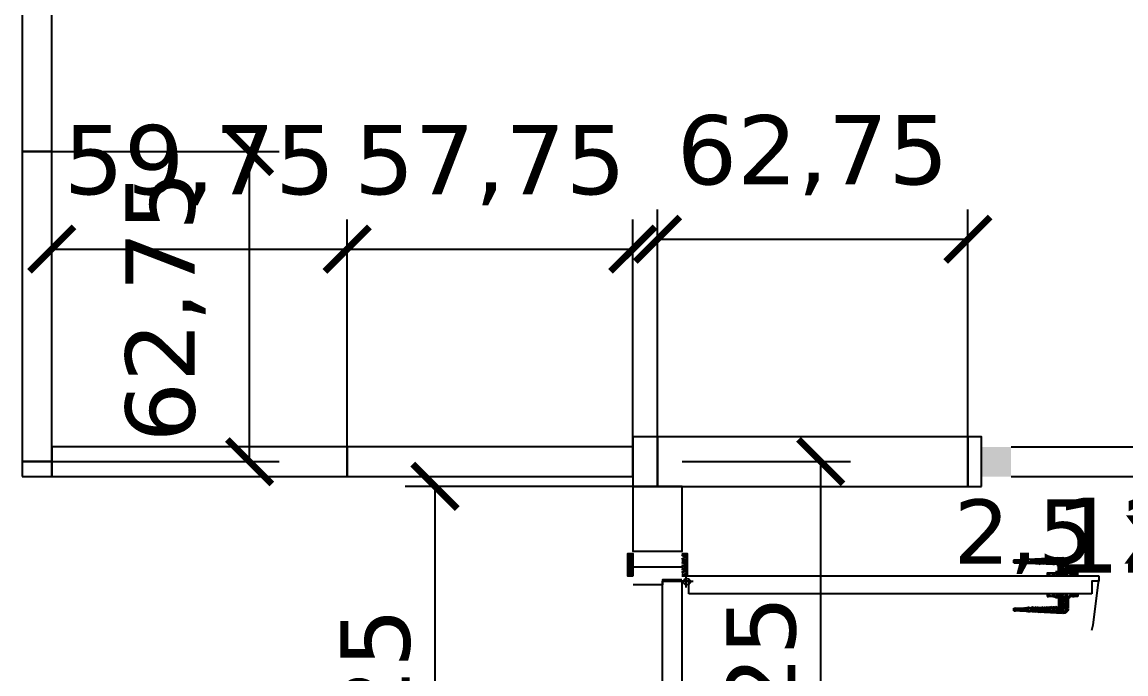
# Model space of a CAD drawing. Header units: centimetres. Extents: x -135 to 4129, y -1176 to 1044.
# Drawn here: x 1378.8 to 1602, y 88.3 to 220.2 of the extents above; entities that cross this region are included whole.
import ezdxf
from ezdxf.enums import TextEntityAlignment as Align

# ---------------------------------------------------------------- set-up
doc = ezdxf.new("R2010")
doc.units = ezdxf.units.CM
for name, color, linetype in [('DIS_DUVAR_100', 30, 'Continuous'), ('IC_DUVAR_60', 30, 'Continuous'), ('IC_KAPILAR', 7, 'Continuous'), ('KOSE_PROFIL_100', 8, 'Continuous'), ('KOSE_PROFIL_60', 8, 'Continuous'), ('ODA_ADLARI', 7, 'Continuous'), ('OLCULER', 7, 'Continuous'), ('OZEL_PANEL_OLCU_CM', 3, 'Continuous'), ('PENCERE', 10, 'Continuous')]:
    doc.layers.add(name, color=color, linetype=linetype)
doc.styles.add('PORTMAN', font='DejaVuSans.ttf')
doc.styles.get("Standard").update_dxf_attribs({"font": 'DejaVuSans.ttf'})
doc.dimstyles.new('PORTMAN', dxfattribs={"dimtxt": 14, "dimasz": 9, "dimexe": 6, "dimexo": 5, "dimgap": 4, "dimtad": 1, "dimtxsty": 'PORTMAN', "dimblk": 'ARCHTICK', "dimcen": 2.5, "dimazin": 3, "dimtfac": 0.5, "dimtmove": 2, "dimatfit": 3})

# ---------------------------------------------------------------- blocks, each defined once
blk = doc.blocks.new('BOM_D06_627p5_DIS_DOLU')
blk.add_lwpolyline([(0, 0), (10, 0), (10, 62.75), (0, 62.75)], close=True)
blk = doc.blocks.new('kaynak-pencere-120180')
at = {"layer": 'PENCERE', "color": 1}
for p, q in [((53839.87, 6703.82), (53839.87, 6713.82)), ((53959.87, 6703.82), (53959.87, 6713.82)), ((53845.87, 6711.82), (53953.87, 6711.82)), ((53845.87, 6705.82), (53953.87, 6705.82))]:
    blk.add_line(p, q, dxfattribs=at)
for points in [[(53839.87, 6705.82), (53845.87, 6705.82), (53839.87, 6711.82), (53845.87, 6711.82)], [(53959.87, 6705.82), (53953.87, 6705.82), (53959.87, 6711.82), (53953.87, 6711.82)]]:
    blk.add_solid(points, dxfattribs=at)
at = {"layer": 'PENCERE', "color": 0, "lineweight": 25}
blk.add_text('120/180', height=15.217, dxfattribs=at).set_placement((53854.7, 6686.34))
blk = doc.blocks.new('BOM_P02_PENCERE_1200x1800')
at = {"layer": 'PENCERE'}
blk.add_blockref('kaynak-pencere-120180', (0, 0), dxfattribs=at)
blk = doc.blocks.new('BOM_D03_1255p0_DIS_P02')
for points in [[(0, 122.75), (10, 122.75), (10, 125.5), (0, 125.5)], [(0, 0), (10, 0), (10, 2.75), (0, 2.75)]]:
    blk.add_lwpolyline(points, close=True)
at = {"layer": 'PENCERE', "rotation": 270}
blk.add_blockref('BOM_P02_PENCERE_1200x1800', (-6703.823, 53962.624), dxfattribs=at)
blk = doc.blocks.new('BOM_I03_597p5_IC_DOLU')
blk.add_lwpolyline([(0, 0), (6, 0), (6, 59.75), (0, 59.75)], close=True)
blk = doc.blocks.new('BOM_I09_577p5_IC_DOLU')
blk.add_lwpolyline([(0, 0), (6, 0), (6, 57.75), (0, 57.75)], close=True)
blk = doc.blocks.new('BOM_I06_627p5_IC_DOLU')
blk.add_lwpolyline([(0, 0), (6, 0), (6, 62.75), (0, 62.75)], close=True)
blk = doc.blocks.new('BOM_I01_1255p0_IC_DOLU')
blk.add_lwpolyline([(0, 0), (6, 0), (6, 125.5), (0, 125.5)], close=True)
blk = doc.blocks.new('kaynak-dis-kapi')
at = {"color": 133, "linetype": 'Continuous', "lineweight": 25, "true_color": 0x6ec1dd}
for p, q in [((54374.54, 7161.39), (54374.54, 7079.91)), ((54378.49, 7078.5), (54378.49, 7162.8)), ((54373.98, 7158.57), (54374.26, 7158.01)), ((54373.98, 7158.57), (54373.98, 7152.37)), ((54374.54, 7158.57), (54373.98, 7158.57)), ((54378.49, 7158.57), (54378.77, 7158.01)), ((54370.59, 7156.32), (54371.72, 7156.32)), ((54370.88, 7156.32), (54370.88, 7156.32)), ((54370.88, 7156.32), (54370.88, 7156.04)), ((54371.72, 7156.32), (54371.16, 7156.32)), ((54371.44, 7156.6), (54371.44, 7156.32)), ((54371.44, 7156.6), (54371.44, 7156.32)), ((54373.69, 7156.6), (54371.44, 7156.6)), ((54372, 7156.32), (54371.72, 7156.6)), ((54371.72, 7156.32), (54371.72, 7156.32)), ((54371.72, 7156.32), (54371.72, 7156.04)), ((54372, 7156.32), (54372, 7156.6)), ((54372, 7156.32), (54372.29, 7156.32)), ((54372.29, 7156.32), (54372.29, 7156.6)), ((54372.57, 7156.32), (54372.29, 7156.32)), ((54372.57, 7156.32), (54372.29, 7156.04)), ((54373.13, 7156.32), (54372.29, 7156.32)), ((54373.13, 7156.6), (54373.13, 7156.32)), ((54373.13, 7156.6), (54373.13, 7156.32)), ((54373.41, 7156.32), (54373.13, 7156.32)), ((54373.41, 7156.32), (54373.13, 7156.04)), ((54373.41, 7156.32), (54373.41, 7156.6)), ((54373.41, 7156.32), (54373.41, 7156.6)), ((54373.41, 7156.32), (54373.69, 7156.32)), ((54373.69, 7156.88), (54373.69, 7156.88)), ((54373.69, 7156.32), (54373.98, 7156.6)), ((54373.69, 7156.32), (54373.98, 7156.32)), ((54373.69, 7156.32), (54373.69, 7156.32)), ((54373.98, 7158.01), (54373.98, 7158.01)), ((54373.98, 7158.01), (54374.26, 7158.01)), ((54373.98, 7157.45), (54373.98, 7157.73)), ((54373.98, 7157.73), (54373.98, 7157.73)), ((54373.98, 7157.45), (54373.98, 7157.45)), ((54374.26, 7157.45), (54373.98, 7156.88)), ((54373.98, 7157.45), (54373.98, 7157.45)), ((54373.98, 7157.45), (54373.98, 7157.45)), ((54373.98, 7157.16), (54373.98, 7157.16)), ((54373.98, 7157.16), (54374.26, 7157.16)), ((54373.98, 7156.6), (54374.26, 7157.16)), ((54373.98, 7156.32), (54374.54, 7156.32)), ((54373.98, 7156.32), (54373.98, 7156.32)), ((54373.98, 7156.32), (54373.98, 7156.04)), ((54373.98, 7156.32), (54373.98, 7156.32)), ((54374.54, 7156.32), (54373.98, 7156.32)), ((54374.26, 7158.01), (54374.54, 7158.29)), ((54374.54, 7158.01), (54374.26, 7157.73)), ((54374.26, 7157.73), (54374.26, 7158.01)), ((54374.26, 7157.73), (54374.54, 7157.73)), ((54374.26, 7157.45), (54374.54, 7157.45)), ((54374.26, 7157.45), (54374.26, 7157.16)), ((54374.26, 7157.45), (54374.54, 7157.45)), ((54374.26, 7157.16), (54374.54, 7156.88)), ((54378.49, 7158.01), (54378.49, 7157.73)), ((54378.49, 7158.01), (54378.77, 7158.01)), ((54378.77, 7157.45), (54378.49, 7157.73)), ((54378.49, 7157.73), (54378.49, 7157.73)), ((54378.77, 7157.45), (54378.49, 7156.88)), ((54378.77, 7157.45), (54378.49, 7157.45)), ((54378.49, 7157.16), (54378.49, 7157.45)), ((54378.49, 7157.45), (54378.49, 7157.45)), ((54378.49, 7157.16), (54378.77, 7157.16)), ((54378.49, 7156.32), (54378.77, 7157.16)), ((54378.49, 7156.32), (54379.05, 7156.32)), ((54378.49, 7156.32), (54378.49, 7156.32)), ((54378.49, 7156.32), (54378.49, 7156.04)), ((54379.05, 7156.32), (54378.49, 7156.32)), ((54378.77, 7158.01), (54379.05, 7158.29)), ((54378.77, 7157.73), (54378.77, 7158.01)), ((54379.05, 7157.73), (54378.77, 7157.73)), ((54378.77, 7157.73), (54379.05, 7157.73)), ((54378.77, 7157.45), (54378.77, 7157.16)), ((54378.77, 7157.45), (54379.05, 7157.45)), ((54378.77, 7157.16), (54379.05, 7156.88)), ((54379.33, 7156.88), (54379.05, 7156.88)), ((54379.05, 7156.88), (54379.05, 7156.32)), ((54379.33, 7156.6), (54379.05, 7156.32)), ((54379.05, 7156.32), (54379.33, 7156.32)), ((54379.33, 7156.32), (54379.05, 7156.32)), ((54379.33, 7156.88), (54379.33, 7154.06)), ((54379.62, 7156.32), (54379.33, 7156.6)), ((54379.33, 7156.6), (54381.31, 7156.6)), ((54379.33, 7156.32), (54379.33, 7156.32)), ((54379.33, 7156.32), (54379.33, 7156.32)), ((54379.33, 7156.32), (54379.33, 7156.04)), ((54379.33, 7156.32), (54379.33, 7156.32)), ((54379.62, 7156.32), (54379.62, 7156.6)), ((54379.62, 7156.32), (54379.9, 7156.32)), ((54379.9, 7156.32), (54379.9, 7156.6)), ((54380.18, 7156.32), (54379.9, 7156.32)), ((54380.18, 7156.32), (54379.9, 7156.04)), ((54380.74, 7156.32), (54379.9, 7156.32)), ((54380.74, 7156.6), (54380.74, 7156.32)), ((54380.74, 7156.6), (54380.74, 7156.32)), ((54381.03, 7156.32), (54380.74, 7156.32)), ((54381.03, 7156.32), (54380.74, 7156.04)), ((54381.03, 7156.32), (54381.03, 7156.6)), ((54381.03, 7156.32), (54381.03, 7156.6)), ((54381.03, 7156.32), (54381.31, 7156.32)), ((54381.31, 7156.32), (54381.59, 7156.6)), ((54381.59, 7156.32), (54381.59, 7156.32)), ((54381.59, 7156.32), (54381.59, 7156.04)), ((54381.59, 7156.32), (54381.59, 7156.32)), ((54370.31, 7155.75), (54370.88, 7155.19)), ((54370.31, 7155.47), (54370.88, 7145.6)), ((54370.88, 7155.19), (54370.31, 7155.19)), ((54370.88, 7154.63), (54370.31, 7154.63)), ((54370.59, 7156.04), (54370.59, 7156.04)), ((54370.59, 7156.04), (54371.16, 7155.47)), ((54370.59, 7154.06), (54370.88, 7154.63)), ((54370.59, 7153.78), (54371.16, 7154.34)), ((54371.72, 7156.04), (54370.88, 7156.04)), ((54370.88, 7155.47), (54370.88, 7155.19)), ((54370.88, 7155.47), (54371.16, 7155.47)), ((54371.16, 7154.91), (54370.88, 7155.19)), ((54371.16, 7154.91), (54370.88, 7154.63)), ((54370.88, 7154.34), (54370.88, 7154.63)), ((54370.88, 7154.34), (54371.16, 7154.34)), ((54371.16, 7155.19), (54371.44, 7156.04)), ((54371.16, 7154.91), (54371.16, 7155.19)), ((54371.16, 7154.91), (54371.44, 7154.91)), ((54371.16, 7154.91), (54371.16, 7154.63)), ((54371.16, 7154.91), (54371.44, 7154.91)), ((54371.16, 7154.63), (54371.44, 7153.78)), ((54371.72, 7155.75), (54371.44, 7156.04)), ((54371.44, 7154.91), (54372, 7155.75)), ((54371.72, 7154.91), (54371.44, 7155.19)), ((54372.57, 7155.19), (54371.44, 7155.19)), ((54371.72, 7154.91), (54371.44, 7154.63)), ((54371.44, 7154.91), (54371.72, 7154.06)), ((54372.57, 7154.63), (54371.44, 7154.63)), ((54371.44, 7145.6), (54371.72, 7154.34)), ((54371.72, 7155.75), (54372, 7155.75)), ((54372.57, 7154.91), (54372, 7156.04)), ((54372, 7156.04), (54372, 7155.75)), ((54372, 7156.04), (54372.29, 7156.04)), ((54372, 7155.75), (54372.29, 7155.19)), ((54373.69, 7154.63), (54372, 7154.63)), ((54372, 7154.34), (54372, 7154.34)), ((54373.13, 7156.04), (54372.29, 7156.04)), ((54372.29, 7156.04), (54372.57, 7155.47)), ((54372.57, 7155.47), (54372.29, 7155.19)), ((54372.57, 7154.63), (54372.29, 7154.63)), ((54372.29, 7154.63), (54372.29, 7154.63)), ((54372.57, 7155.19), (54373.13, 7156.04)), ((54372.57, 7155.47), (54372.57, 7155.47)), ((54372.57, 7154.91), (54372.57, 7155.19)), ((54372.85, 7154.91), (54372.57, 7155.19)), ((54372.57, 7154.91), (54372.57, 7154.63)), ((54372.57, 7154.91), (54372.57, 7154.63)), ((54372.85, 7154.91), (54372.57, 7154.63)), ((54372.57, 7154.63), (54372.57, 7154.63)), ((54372.85, 7154.63), (54372.85, 7154.91)), ((54372.85, 7154.91), (54373.13, 7154.91)), ((54372.85, 7154.91), (54373.13, 7154.91)), ((54373.13, 7155.75), (54373.13, 7156.04)), ((54373.13, 7155.75), (54373.41, 7155.75)), ((54373.13, 7154.91), (54373.41, 7155.75)), ((54373.13, 7154.91), (54373.13, 7155.19)), ((54373.69, 7155.19), (54373.13, 7155.19)), ((54373.13, 7154.91), (54373.13, 7154.63)), ((54373.13, 7154.91), (54373.13, 7154.63)), ((54373.69, 7154.63), (54373.13, 7154.63)), ((54373.69, 7156.04), (54373.41, 7156.04)), ((54373.41, 7156.04), (54373.41, 7155.75)), ((54373.41, 7156.04), (54373.69, 7156.04)), ((54373.41, 7155.75), (54373.69, 7155.47)), ((54373.98, 7155.47), (54373.69, 7156.04)), ((54373.69, 7156.04), (54373.69, 7156.04)), ((54373.69, 7155.47), (54373.98, 7155.19)), ((54373.98, 7155.19), (54373.69, 7155.19)), ((54373.69, 7154.91), (54373.98, 7154.91)), ((54373.98, 7154.63), (54373.69, 7154.63)), ((54373.69, 7154.34), (54373.98, 7154.63)), ((54373.98, 7154.34), (54373.69, 7154.06)), ((54373.98, 7156.04), (54373.98, 7156.04)), ((54373.98, 7156.04), (54373.98, 7156.04)), ((54374.54, 7156.04), (54373.98, 7156.04)), ((54373.98, 7155.47), (54373.98, 7155.19)), ((54373.98, 7155.47), (54374.26, 7155.47)), ((54373.98, 7154.91), (54373.98, 7155.19)), ((54373.98, 7155.19), (54373.98, 7155.19)), ((54373.98, 7155.19), (54373.98, 7155.19)), ((54373.98, 7154.91), (54373.98, 7154.91)), ((54373.98, 7154.91), (54373.98, 7154.63)), ((54373.98, 7154.34), (54373.98, 7154.63)), ((54373.98, 7154.63), (54373.98, 7154.63)), ((54373.98, 7154.63), (54373.98, 7154.63)), ((54373.98, 7154.34), (54374.26, 7154.34)), ((54373.98, 7154.06), (54374.26, 7154.34)), ((54374.26, 7155.19), (54374.54, 7155.75)), ((54374.26, 7154.91), (54374.26, 7155.19)), ((54374.26, 7154.91), (54374.54, 7154.91)), ((54374.26, 7154.91), (54374.54, 7154.91)), ((54374.26, 7154.91), (54374.26, 7154.63)), ((54374.26, 7154.91), (54374.54, 7154.91)), ((54374.26, 7154.63), (54374.54, 7154.06)), ((54379.05, 7156.04), (54378.49, 7156.04)), ((54378.49, 7156.04), (54378.77, 7155.47)), ((54378.49, 7155.47), (54378.49, 7155.19)), ((54378.49, 7155.47), (54378.77, 7155.47)), ((54378.77, 7154.91), (54378.49, 7155.19)), ((54378.49, 7155.19), (54378.49, 7155.19)), ((54378.77, 7154.91), (54378.49, 7154.63)), ((54378.49, 7154.34), (54378.49, 7154.63)), ((54378.49, 7154.63), (54378.49, 7154.63)), ((54378.49, 7154.34), (54378.77, 7154.34)), ((54378.49, 7153.78), (54378.77, 7154.34)), ((54378.77, 7154.91), (54378.77, 7155.19)), ((54378.77, 7154.91), (54379.05, 7154.91)), ((54378.77, 7154.91), (54378.77, 7154.63)), ((54378.77, 7154.91), (54379.05, 7154.91)), ((54378.77, 7154.63), (54379.05, 7154.34)), ((54379.33, 7156.04), (54379.05, 7156.04)), ((54379.33, 7154.91), (54379.05, 7155.19)), ((54379.33, 7155.19), (54379.05, 7155.19)), ((54379.05, 7154.91), (54379.33, 7155.19)), ((54379.05, 7154.91), (54379.33, 7154.91)), ((54379.05, 7154.91), (54379.05, 7154.91)), ((54379.05, 7154.91), (54379.05, 7154.91)), ((54379.05, 7154.91), (54379.33, 7154.63)), ((54379.33, 7154.63), (54379.05, 7154.63)), ((54379.33, 7154.63), (54379.05, 7154.63)), ((54379.05, 7154.34), (54379.05, 7154.06)), ((54379.33, 7156.04), (54379.33, 7156.04)), ((54379.33, 7155.75), (54379.62, 7155.75)), ((54379.33, 7155.19), (54379.62, 7155.75)), ((54380.18, 7155.19), (54379.33, 7155.19)), ((54379.33, 7154.91), (54379.33, 7154.63)), ((54380.18, 7154.63), (54379.33, 7154.63)), ((54379.33, 7154.63), (54380.74, 7154.63)), ((54380.18, 7154.91), (54379.62, 7156.04)), ((54379.62, 7156.04), (54379.62, 7155.75)), ((54379.62, 7156.04), (54379.9, 7156.04)), ((54379.62, 7155.75), (54379.9, 7155.19)), ((54380.74, 7156.04), (54379.9, 7156.04)), ((54379.9, 7156.04), (54380.18, 7155.47)), ((54380.18, 7155.47), (54379.9, 7155.19)), ((54380.18, 7154.63), (54379.9, 7154.63)), ((54379.9, 7154.63), (54379.9, 7154.63)), ((54380.18, 7155.19), (54380.74, 7156.04)), ((54380.18, 7155.47), (54380.18, 7155.47)), ((54380.18, 7154.91), (54380.18, 7155.19)), ((54380.46, 7154.91), (54380.18, 7155.19)), ((54380.18, 7154.91), (54380.18, 7154.63)), ((54380.18, 7154.91), (54380.18, 7154.63)), ((54380.46, 7154.91), (54380.18, 7154.63)), ((54380.18, 7154.63), (54380.18, 7154.63)), ((54380.46, 7154.63), (54380.46, 7154.91)), ((54380.46, 7154.91), (54380.74, 7154.91)), ((54380.46, 7154.91), (54380.74, 7154.91)), ((54380.74, 7155.75), (54380.74, 7156.04)), ((54380.74, 7155.75), (54381.03, 7155.75)), ((54380.74, 7154.91), (54381.03, 7155.75)), ((54380.74, 7154.91), (54380.74, 7155.19)), ((54381.59, 7155.19), (54380.74, 7155.19)), ((54380.74, 7154.91), (54380.74, 7154.63)), ((54380.74, 7154.91), (54380.74, 7154.34)), ((54381.59, 7154.63), (54380.74, 7154.63)), ((54380.74, 7154.34), (54380.74, 7154.34)), ((54381.03, 7156.04), (54381.03, 7155.75)), ((54381.03, 7156.04), (54381.31, 7156.04)), ((54381.03, 7155.75), (54381.59, 7155.19)), ((54381.03, 7153.78), (54381.59, 7154.63)), ((54381.31, 7145.6), (54381.03, 7154.34)), ((54381.31, 7156.04), (54381.87, 7155.47)), ((54381.31, 7153.78), (54381.87, 7154.34)), ((54382.15, 7156.04), (54381.59, 7156.04)), ((54381.59, 7155.47), (54381.59, 7155.19)), ((54381.59, 7155.47), (54381.87, 7155.47)), ((54381.59, 7154.91), (54381.59, 7155.19)), ((54381.59, 7154.91), (54381.59, 7154.63)), ((54381.59, 7154.34), (54381.59, 7154.63)), ((54381.59, 7154.34), (54381.87, 7154.34)), ((54381.87, 7155.19), (54382.15, 7156.04)), ((54381.87, 7154.91), (54381.87, 7155.19)), ((54381.87, 7154.91), (54382.44, 7154.91)), ((54381.87, 7154.91), (54382.15, 7154.91)), ((54381.87, 7154.91), (54381.87, 7154.63)), ((54381.87, 7154.91), (54382.15, 7154.91)), ((54381.87, 7154.63), (54382.15, 7153.78)), ((54382.44, 7155.75), (54382.15, 7156.04)), ((54382.15, 7154.91), (54382.44, 7155.47)), ((54382.44, 7154.91), (54382.15, 7155.19)), ((54382.44, 7155.19), (54382.15, 7155.19)), ((54382.44, 7154.91), (54382.15, 7154.63)), ((54382.15, 7154.91), (54382.44, 7154.34)), ((54382.44, 7154.63), (54382.15, 7154.63)), ((54382.44, 7155.75), (54382.44, 7155.75)), ((54370.59, 7153.78), (54370.59, 7153.78)), ((54371.16, 7152.37), (54370.59, 7153.5)), ((54370.59, 7153.5), (54371.72, 7153.5)), ((54370.59, 7153.5), (54370.59, 7153.5)), ((54370.59, 7153.5), (54371.16, 7152.65)), ((54370.59, 7152.94), (54370.88, 7152.37)), ((54370.88, 7152.37), (54370.59, 7152.37)), ((54370.88, 7152.09), (54370.59, 7152.09)), ((54370.59, 7151.81), (54370.88, 7152.09)), ((54370.88, 7153.5), (54370.88, 7153.78)), ((54371.72, 7153.78), (54370.88, 7153.78)), ((54370.88, 7153.5), (54370.88, 7153.5)), ((54371.72, 7153.5), (54370.88, 7153.5)), ((54370.88, 7152.65), (54370.88, 7152.37)), ((54370.88, 7152.65), (54371.16, 7152.65)), ((54371.16, 7152.37), (54370.88, 7152.37)), ((54371.16, 7152.37), (54370.88, 7152.09)), ((54370.88, 7151.81), (54370.88, 7152.09)), ((54371.16, 7152.65), (54371.44, 7153.5)), ((54371.16, 7152.37), (54371.16, 7152.65)), ((54371.16, 7152.37), (54371.44, 7152.37)), ((54371.72, 7151.24), (54371.16, 7152.09)), ((54371.16, 7152.09), (54371.16, 7151.81)), ((54371.16, 7152.09), (54371.44, 7152.09)), ((54371.72, 7154.06), (54371.44, 7153.78)), ((54371.72, 7153.22), (54371.44, 7153.5)), ((54371.44, 7152.37), (54371.72, 7152.94)), ((54371.72, 7152.37), (54371.44, 7152.37)), ((54371.72, 7152.37), (54371.44, 7152.09)), ((54371.72, 7152.37), (54371.44, 7152.37)), ((54371.72, 7152.09), (54371.44, 7152.09)), ((54371.44, 7152.09), (54371.72, 7151.81)), ((54371.72, 7154.06), (54371.72, 7154.06)), ((54371.72, 7153.5), (54371.72, 7153.78)), ((54371.72, 7153.5), (54371.72, 7153.5)), ((54371.72, 7153.22), (54371.72, 7153.22)), ((54373.69, 7154.06), (54373.98, 7154.06)), ((54373.69, 7154.06), (54373.69, 7154.06)), ((54373.98, 7153.5), (54373.98, 7153.78)), ((54374.54, 7153.78), (54373.98, 7153.78)), ((54373.98, 7153.5), (54374.54, 7153.5)), ((54373.98, 7153.5), (54373.98, 7153.5)), ((54374.54, 7153.5), (54373.98, 7153.5)), ((54373.98, 7153.22), (54374.26, 7152.65)), ((54373.98, 7152.37), (54373.98, 7152.65)), ((54373.98, 7152.65), (54373.98, 7152.65)), ((54373.98, 7152.65), (54374.26, 7152.65)), ((54374.54, 7152.37), (54373.98, 7152.37)), ((54374.26, 7152.65), (54374.54, 7152.94)), ((54374.54, 7152.65), (54374.26, 7152.37)), ((54374.26, 7152.37), (54374.26, 7152.65)), ((54378.49, 7153.5), (54378.49, 7153.78)), ((54379.05, 7153.78), (54378.49, 7153.78)), ((54378.49, 7153.5), (54379.05, 7153.5)), ((54378.49, 7153.5), (54378.49, 7153.5)), ((54379.05, 7153.5), (54378.49, 7153.5)), ((54378.49, 7153.22), (54378.77, 7152.65)), ((54378.77, 7152.37), (54378.49, 7152.94)), ((54378.49, 7152.65), (54378.49, 7152.37)), ((54378.49, 7152.65), (54378.77, 7152.65)), ((54378.77, 7152.65), (54379.05, 7152.94)), ((54378.77, 7152.37), (54378.77, 7152.65)), ((54381.03, 7154.06), (54381.03, 7154.06)), ((54381.03, 7154.06), (54381.03, 7154.06)), ((54381.03, 7153.78), (54381.03, 7153.78)), ((54381.03, 7153.78), (54381.31, 7153.78)), ((54381.03, 7153.5), (54382.44, 7153.5)), ((54381.03, 7153.5), (54381.03, 7153.5)), ((54381.03, 7153.5), (54381.03, 7153.22)), ((54381.03, 7153.5), (54381.31, 7153.5)), ((54381.03, 7153.22), (54381.03, 7153.22)), ((54381.03, 7153.22), (54381.03, 7153.22)), ((54381.03, 7153.22), (54381.59, 7152.37)), ((54381.03, 7152.37), (54381.59, 7152.37)), ((54381.59, 7152.37), (54381.03, 7152.37)), ((54381.59, 7152.09), (54381.03, 7152.09)), ((54381.03, 7151.53), (54381.59, 7152.09)), ((54381.31, 7153.5), (54381.87, 7152.65)), ((54381.59, 7153.5), (54381.59, 7153.78)), ((54382.44, 7153.78), (54381.59, 7153.78)), ((54381.59, 7153.5), (54381.59, 7153.5)), ((54382.44, 7153.5), (54381.59, 7153.5)), ((54381.59, 7152.65), (54381.59, 7152.37)), ((54381.59, 7152.65), (54381.87, 7152.65)), ((54381.59, 7152.37), (54381.59, 7152.37)), ((54381.59, 7152.37), (54381.59, 7152.09)), ((54381.59, 7151.81), (54381.59, 7152.09)), ((54381.87, 7152.65), (54382.15, 7153.5)), ((54381.87, 7152.37), (54381.87, 7152.65)), ((54381.87, 7152.37), (54382.15, 7152.37)), ((54381.87, 7152.37), (54382.15, 7152.37)), ((54382.15, 7151.53), (54381.87, 7152.09)), ((54381.87, 7152.09), (54381.87, 7151.81)), ((54381.87, 7152.09), (54382.15, 7152.09)), ((54382.44, 7154.06), (54382.15, 7153.78)), ((54382.44, 7153.22), (54382.15, 7153.5)), ((54382.15, 7152.37), (54382.15, 7152.65)), ((54382.15, 7152.37), (54382.15, 7152.37)), ((54382.15, 7152.37), (54382.15, 7152.37)), ((54382.15, 7152.09), (54382.15, 7152.09)), ((54382.15, 7152.09), (54382.15, 7152.09)), ((54382.15, 7152.09), (54382.15, 7152.09)), ((54382.44, 7154.06), (54382.44, 7154.06)), ((54370.59, 7150.96), (54371.16, 7151.81)), ((54370.59, 7150.96), (54371.72, 7150.96)), ((54370.59, 7150.96), (54370.59, 7150.96)), ((54370.59, 7150.96), (54370.59, 7150.96)), ((54370.59, 7150.96), (54371.16, 7150.12)), ((54370.59, 7150.12), (54370.88, 7149.83)), ((54370.88, 7149.83), (54370.59, 7149.83)), ((54370.88, 7151.81), (54371.16, 7151.81)), ((54370.88, 7150.96), (54370.88, 7151.24)), ((54371.72, 7151.24), (54370.88, 7151.24)), ((54370.88, 7150.96), (54370.88, 7150.68)), ((54371.72, 7150.68), (54370.88, 7150.68)), ((54370.88, 7150.12), (54370.88, 7149.83)), ((54370.88, 7150.12), (54371.16, 7150.12)), ((54371.16, 7149.55), (54370.88, 7149.83)), ((54371.16, 7151.81), (54371.44, 7151.24)), ((54371.16, 7149.83), (54371.44, 7150.68)), ((54371.72, 7150.4), (54371.16, 7149.83)), ((54371.16, 7149.83), (54371.16, 7149.83)), ((54371.16, 7149.83), (54371.44, 7149.83)), ((54371.72, 7151.24), (54371.44, 7151.24)), ((54371.72, 7150.4), (54371.44, 7150.68)), ((54371.44, 7149.83), (54371.72, 7150.12)), ((54371.72, 7149.55), (54371.44, 7149.83)), ((54371.72, 7149.83), (54371.44, 7149.83)), ((54371.72, 7151.24), (54371.72, 7151.24)), ((54371.72, 7151.24), (54371.72, 7151.24)), ((54371.72, 7150.68), (54371.72, 7150.68)), ((54381.03, 7150.96), (54382.15, 7150.96)), ((54381.03, 7150.96), (54381.03, 7150.96)), ((54381.03, 7150.96), (54381.31, 7150.96)), ((54381.03, 7150.96), (54381.03, 7150.96)), ((54381.03, 7150.96), (54381.31, 7150.96)), ((54381.03, 7150.4), (54381.59, 7149.83)), ((54381.31, 7150.96), (54381.87, 7151.81)), ((54381.31, 7150.96), (54381.87, 7150.12)), ((54381.59, 7149.83), (54381.31, 7149.83)), ((54381.59, 7151.81), (54381.87, 7151.81)), ((54381.59, 7150.96), (54381.59, 7151.24)), ((54382.15, 7151.24), (54381.59, 7151.24)), ((54381.59, 7150.96), (54381.59, 7150.68)), ((54382.15, 7150.68), (54381.59, 7150.68)), ((54381.59, 7150.12), (54381.59, 7149.83)), ((54381.59, 7150.12), (54381.87, 7150.12)), ((54381.59, 7149.55), (54381.59, 7149.83)), ((54381.87, 7151.81), (54382.15, 7151.24)), ((54381.87, 7149.83), (54382.15, 7150.68)), ((54382.15, 7150.12), (54381.87, 7149.83)), ((54381.87, 7149.83), (54381.87, 7149.83)), ((54381.87, 7149.83), (54382.15, 7149.83)), ((54371.16, 7149.55), (54370.59, 7148.71)), ((54370.88, 7149.27), (54370.59, 7149.27)), ((54370.59, 7149.27), (54370.88, 7149.27)), ((54370.59, 7148.42), (54371.16, 7149.27)), ((54371.16, 7149.55), (54370.88, 7149.27)), ((54370.88, 7149.27), (54370.88, 7149.27)), ((54370.88, 7149.27), (54371.16, 7149.27)), ((54370.88, 7148.42), (54371.72, 7148.42)), ((54370.88, 7148.42), (54370.88, 7148.42)), ((54370.88, 7148.42), (54370.88, 7148.14)), ((54371.72, 7148.42), (54370.88, 7148.42)), ((54371.44, 7148.14), (54370.88, 7148.14)), ((54370.88, 7148.14), (54371.16, 7147.3)), ((54371.16, 7147.01), (54370.88, 7147.58)), ((54371.16, 7149.55), (54371.16, 7149.27)), ((54371.16, 7149.55), (54371.44, 7149.55)), ((54371.16, 7149.27), (54371.44, 7148.42)), ((54371.16, 7147.3), (54371.44, 7148.14)), ((54371.72, 7149.55), (54371.44, 7149.27)), ((54371.44, 7149.55), (54371.72, 7149.27)), ((54371.72, 7149.27), (54371.44, 7149.27)), ((54371.72, 7148.71), (54371.44, 7148.42)), ((54371.44, 7148.14), (54371.44, 7148.14)), ((54381.31, 7149.55), (54381.59, 7149.55)), ((54381.87, 7149.55), (54381.31, 7148.71)), ((54381.59, 7149.27), (54381.31, 7149.27)), ((54381.31, 7148.99), (54381.59, 7149.27)), ((54381.31, 7148.42), (54381.87, 7149.27)), ((54381.31, 7148.42), (54382.15, 7148.42)), ((54381.31, 7148.42), (54381.31, 7148.42)), ((54381.31, 7148.14), (54381.31, 7148.14)), ((54381.31, 7148.14), (54381.87, 7147.3)), ((54381.87, 7147.01), (54381.31, 7147.86)), ((54381.31, 7147.58), (54381.59, 7147.3)), ((54381.59, 7149.55), (54381.59, 7149.27)), ((54381.59, 7149.27), (54381.59, 7149.27)), ((54381.59, 7149.27), (54381.87, 7149.27)), ((54381.59, 7148.42), (54381.59, 7148.42)), ((54381.59, 7148.42), (54381.59, 7148.14)), ((54382.15, 7148.42), (54381.59, 7148.42)), ((54382.15, 7148.14), (54381.59, 7148.14)), ((54381.87, 7149.55), (54382.15, 7149.55)), ((54381.87, 7149.55), (54381.87, 7149.27)), ((54381.87, 7149.55), (54382.15, 7149.55)), ((54381.87, 7149.27), (54382.15, 7148.71)), ((54381.87, 7147.3), (54382.15, 7147.86)), ((54371.16, 7147.01), (54370.88, 7147.3)), ((54370.88, 7147.3), (54370.88, 7147.3)), ((54370.88, 7147.3), (54371.16, 7147.3)), ((54370.88, 7147.3), (54370.88, 7147.3)), ((54370.88, 7147.3), (54370.88, 7147.3)), ((54371.16, 7147.01), (54370.88, 7146.73)), ((54370.88, 7146.73), (54370.88, 7146.73)), ((54370.88, 7145.89), (54371.16, 7146.45)), ((54370.88, 7145.6), (54370.88, 7145.89)), ((54371.44, 7145.89), (54370.88, 7145.89)), ((54370.88, 7145.6), (54371.44, 7145.6)), ((54370.88, 7145.6), (54370.88, 7145.6)), ((54371.16, 7147.01), (54371.16, 7147.3)), ((54371.16, 7147.01), (54371.44, 7147.01)), ((54371.44, 7146.45), (54371.16, 7146.73)), ((54371.16, 7146.73), (54371.16, 7146.73)), ((54371.16, 7146.73), (54371.44, 7146.73)), ((54371.16, 7146.73), (54371.44, 7145.89)), ((54371.16, 7145.6), (54371.16, 7145.6)), ((54371.16, 7145.6), (54371.16, 7145.6)), ((54371.16, 7145.6), (54371.16, 7145.6)), ((54371.44, 7147.01), (54371.44, 7147.3)), ((54371.44, 7146.73), (54371.44, 7146.73)), ((54381.59, 7147.3), (54381.31, 7147.3)), ((54381.31, 7147.01), (54381.59, 7147.01)), ((54381.59, 7146.73), (54381.31, 7146.73)), ((54381.31, 7146.45), (54381.59, 7146.73)), ((54381.31, 7145.89), (54381.87, 7146.45)), ((54381.31, 7145.89), (54381.31, 7145.89)), ((54381.31, 7145.6), (54381.87, 7145.6)), ((54381.59, 7147.01), (54381.59, 7147.3)), ((54381.59, 7147.3), (54381.59, 7147.3)), ((54381.59, 7147.3), (54381.87, 7147.3)), ((54381.59, 7147.01), (54381.59, 7146.73)), ((54381.59, 7146.45), (54381.59, 7146.73)), ((54381.59, 7146.45), (54381.87, 7146.45)), ((54381.59, 7145.6), (54381.59, 7145.89)), ((54381.87, 7145.89), (54381.59, 7145.89)), ((54381.59, 7145.6), (54381.59, 7145.6)), ((54381.59, 7145.6), (54381.59, 7145.6)), ((54381.87, 7147.01), (54381.87, 7147.3)), ((54381.87, 7147.01), (54382.15, 7147.01)), ((54381.87, 7147.01), (54382.15, 7147.01)), ((54382.15, 7146.73), (54381.87, 7146.73)), ((54381.87, 7146.73), (54381.87, 7146.73)), ((54381.87, 7146.73), (54382.15, 7146.73)), ((54381.87, 7146.73), (54381.87, 7146.17)), ((54381.87, 7145.6), (54381.87, 7145.6)), ((54377.36, 7078.22), (54377.36, 7080.76)), ((54377.36, 7078.5), (54293.34, 7078.5)), ((54375.95, 7079.35), (54379.05, 7079.35)), ((54377.36, 7074.56), (54377.36, 7078.5)), ((54378.49, 7079.63), (54378.49, 7079.35)), ((54379.33, 7079.35), (54378.49, 7079.35)), ((54378.49, 7079.35), (54378.77, 7078.79)), ((54378.49, 7078.5), (54378.49, 7079.07)), ((54378.49, 7078.79), (54378.49, 7078.5)), ((54378.49, 7078.79), (54378.77, 7078.79)), ((54378.77, 7078.79), (54379.05, 7079.35)), ((54378.77, 7078.5), (54378.77, 7078.79)), ((54379.62, 7079.63), (54379.05, 7078.5)), ((54379.33, 7079.35), (54379.05, 7079.35)), ((54379.33, 7079.63), (54379.33, 7079.35)), ((54379.33, 7079.35), (54379.62, 7079.35)), ((54379.33, 7078.5), (54379.62, 7079.35)), ((54380.18, 7078.5), (54379.62, 7079.63)), ((54379.62, 7079.63), (54379.62, 7079.35)), ((54379.62, 7079.63), (54379.9, 7079.63)), ((54379.62, 7079.35), (54379.9, 7078.5)), ((54380.18, 7079.63), (54379.9, 7079.35)), ((54379.9, 7079.63), (54380.18, 7078.79)), ((54380.74, 7079.35), (54379.9, 7079.35)), ((54380.18, 7078.79), (54379.9, 7078.5)), ((54380.18, 7078.79), (54380.74, 7079.35)), ((54380.18, 7078.5), (54380.18, 7078.79)), ((54380.18, 7078.79), (54380.18, 7078.79)), ((54381.03, 7079.63), (54380.46, 7078.5)), ((54380.46, 7068.64), (54380.46, 7078.5)), ((54381.03, 7079.63), (54380.74, 7079.35)), ((54380.74, 7079.35), (54380.74, 7079.35)), ((54380.74, 7079.35), (54381.03, 7079.35)), ((54380.74, 7078.5), (54381.03, 7079.35)), ((54381.59, 7078.5), (54381.03, 7079.63)), ((54381.03, 7079.63), (54381.03, 7079.35)), ((54381.03, 7079.63), (54381.31, 7079.63)), ((54381.03, 7079.35), (54381.31, 7078.5)), ((54381.31, 7079.63), (54381.87, 7078.79)), ((54381.59, 7079.63), (54381.59, 7079.35)), ((54382.44, 7079.35), (54381.59, 7079.35)), ((54381.59, 7078.79), (54381.59, 7078.5)), ((54381.59, 7078.79), (54381.87, 7078.79)), ((54381.87, 7078.79), (54382.15, 7079.35)), ((54381.87, 7078.5), (54381.87, 7078.79)), ((54382.72, 7079.63), (54382.15, 7078.5)), ((54382.44, 7079.35), (54382.15, 7079.35)), ((54382.15, 7078.5), (54382.72, 7079.35)), ((54382.44, 7079.63), (54382.44, 7079.35)), ((54382.72, 7079.63), (54382.44, 7079.35)), ((54382.44, 7079.35), (54382.72, 7079.35)), ((54382.44, 7079.35), (54383, 7078.5)), ((54383.28, 7078.5), (54382.72, 7079.63)), ((54382.72, 7079.63), (54383, 7079.63)), ((54383, 7079.63), (54383, 7079.35)), ((54383, 7079.63), (54383.28, 7078.79)), ((54383.28, 7079.35), (54383, 7079.35)), ((54383, 7078.79), (54383, 7078.5)), ((54383, 7078.79), (54383.28, 7078.79)), ((54383.28, 7078.5), (54383.28, 7078.79)), ((54383.28, 7078.79), (54383.28, 7078.79)), ((54293.34, 7074.56), (54377.36, 7074.56)), ((54376.51, 7074.56), (54376.51, 7068.64)), ((54378.49, 7068.64), (54378.77, 7068.35)), ((54378.49, 7068.35), (54378.49, 7068.07)), ((54378.49, 7068.35), (54378.77, 7068.35)), ((54378.77, 7067.79), (54378.49, 7068.07)), ((54378.49, 7068.07), (54378.49, 7068.07)), ((54378.49, 7068.07), (54378.49, 7068.07)), ((54378.77, 7067.79), (54378.49, 7067.51)), ((54378.77, 7068.07), (54379.05, 7068.64)), ((54378.77, 7067.79), (54378.77, 7068.07)), ((54378.77, 7067.79), (54379.05, 7067.79)), ((54378.77, 7067.79), (54378.77, 7067.51)), ((54378.77, 7067.79), (54379.05, 7067.79)), ((54379.05, 7067.79), (54379.62, 7068.64)), ((54379.33, 7067.79), (54379.05, 7068.07)), ((54380.18, 7068.07), (54379.05, 7068.07)), ((54379.05, 7067.79), (54379.05, 7067.51)), ((54379.33, 7067.79), (54379.33, 7067.51)), ((54379.62, 7068.64), (54379.9, 7068.07)), ((54380.18, 7067.79), (54379.9, 7068.64)), ((54380.18, 7068.35), (54379.9, 7068.07)), ((54380.18, 7068.07), (54380.46, 7068.64)), ((54380.18, 7068.64), (54380.18, 7068.35)), ((54380.18, 7068.35), (54380.18, 7068.35)), ((54380.18, 7067.79), (54380.18, 7068.07)), ((54380.46, 7067.79), (54380.18, 7068.07)), ((54380.18, 7067.79), (54380.18, 7067.51)), ((54380.18, 7067.79), (54380.18, 7067.51)), ((54380.74, 7068.64), (54380.46, 7067.79)), ((54380.46, 7067.51), (54380.46, 7067.79)), ((54380.46, 7067.79), (54380.74, 7067.79)), ((54380.46, 7067.79), (54380.46, 7067.51)), ((54380.46, 7067.79), (54380.74, 7067.79)), ((54380.74, 7067.79), (54381.03, 7068.64)), ((54380.74, 7067.79), (54380.74, 7068.07)), ((54381.59, 7068.07), (54380.74, 7068.07)), ((54380.74, 7067.79), (54380.74, 7067.51)), ((54380.74, 7067.79), (54380.74, 7067.51)), ((54381.03, 7068.64), (54381.59, 7068.07)), ((54381.59, 7068.64), (54381.87, 7068.35)), ((54381.59, 7068.35), (54381.59, 7068.07)), ((54381.59, 7068.35), (54381.87, 7068.35)), ((54381.59, 7067.79), (54381.59, 7068.07)), ((54381.59, 7067.79), (54381.59, 7067.51)), ((54381.87, 7068.07), (54382.15, 7068.64)), ((54381.87, 7067.79), (54381.87, 7068.07)), ((54381.87, 7067.79), (54383.28, 7067.79)), ((54381.87, 7067.79), (54382.15, 7067.79)), ((54381.87, 7067.79), (54381.87, 7067.51)), ((54381.87, 7067.79), (54382.15, 7067.79)), ((54382.15, 7067.79), (54382.72, 7068.64)), ((54382.44, 7067.79), (54382.15, 7068.07)), ((54383, 7068.07), (54382.15, 7068.07)), ((54382.44, 7067.79), (54382.15, 7067.51)), ((54382.15, 7067.79), (54382.15, 7067.51)), ((54382.72, 7068.64), (54383, 7068.07)), ((54383.28, 7067.79), (54383, 7068.64)), ((54383, 7068.64), (54383.28, 7068.35)), ((54383, 7068.35), (54383, 7068.07)), ((54383, 7068.35), (54383.28, 7068.35)), ((54383.28, 7068.07), (54383.28, 7068.35)), ((54383.28, 7067.79), (54383.28, 7068.07)), ((54383.28, 7067.79), (54383.28, 7067.51))]:
    blk.add_line(p, q, dxfattribs=at)
at = {"color": 7, "linetype": 'Continuous', "lineweight": 25}
blk.add_lwpolyline([(54366.65, 7161.39), (54367.77, 7161.68), (54377.64, 7162.8)], dxfattribs=at)
at = {"color": 133, "linetype": 'Continuous', "lineweight": 25, "true_color": 0x6ec1dd}
for points in [[(54378.49, 7162.8), (54377.36, 7162.8), (54377.36, 7161.39), (54374.54, 7161.39)], [(54378.49, 7158.57), (54379.05, 7158.57), (54379.05, 7152.37), (54378.49, 7152.37)], [(54372, 7156.6), (54372, 7156.32), (54371.16, 7154.91), (54370.59, 7153.78)], [(54372, 7156.32), (54373.41, 7156.32), (54373.69, 7156.32)], [(54373.98, 7156.88), (54373.69, 7156.6), (54373.41, 7156.32), (54372.85, 7154.91)], [(54373.98, 7156.88), (54373.69, 7156.88), (54373.69, 7154.06)], [(54374.54, 7157.16), (54374.26, 7157.45), (54373.98, 7158.01)], [(54379.05, 7157.45), (54378.77, 7157.45), (54378.49, 7158.29)], [(54378.49, 7157.45), (54378.77, 7157.45), (54379.05, 7157.45)], [(54379.62, 7156.6), (54379.62, 7156.32), (54379.33, 7155.75)], [(54379.62, 7156.32), (54381.03, 7156.32), (54382.15, 7156.32)], [(54381.31, 7156.6), (54381.03, 7156.32), (54380.46, 7154.91)], [(54370.31, 7154.91), (54371.16, 7154.91), (54372.57, 7154.91), (54373.69, 7154.91)], [(54371.72, 7153.78), (54371.16, 7154.91), (54370.59, 7156.04)], [(54374.26, 7155.47), (54373.98, 7155.75), (54373.69, 7156.04)], [(54374.54, 7154.63), (54374.26, 7154.91), (54373.98, 7155.47)], [(54374.54, 7155.19), (54374.26, 7154.91), (54373.98, 7154.34)], [(54379.33, 7155.75), (54379.05, 7155.19), (54378.77, 7154.91), (54378.49, 7154.34)], [(54379.33, 7154.06), (54379.05, 7154.63), (54378.77, 7154.91), (54378.49, 7155.47)], [(54378.49, 7154.91), (54378.77, 7154.91), (54379.05, 7154.91)], [(54378.77, 7155.19), (54379.05, 7155.47), (54379.05, 7156.04)], [(54379.33, 7155.75), (54379.33, 7156.04), (54379.05, 7156.04)], [(54379.33, 7154.91), (54380.18, 7154.91), (54381.59, 7154.91)], [(54382.44, 7154.06), (54381.87, 7154.91), (54381.03, 7156.04)], [(54382.44, 7155.75), (54381.87, 7154.91), (54381.03, 7153.78)], [(54382.44, 7155.47), (54381.87, 7145.6), (54381.59, 7145.6)], [(54371.72, 7153.22), (54371.16, 7152.37), (54370.59, 7151.24)], [(54370.59, 7152.37), (54371.16, 7152.37), (54371.72, 7152.37)], [(54381.87, 7152.37), (54381.03, 7153.5), (54381.03, 7153.78)], [(54382.44, 7152.94), (54381.87, 7152.37), (54381.03, 7150.96)], [(54371.72, 7148.99), (54371.16, 7149.55), (54370.59, 7150.68)], [(54382.15, 7148.99), (54381.87, 7149.55), (54381.03, 7150.96)], [(54370.59, 7149.55), (54371.16, 7149.55), (54371.72, 7149.55)], [(54371.44, 7147.58), (54371.16, 7147.01), (54370.88, 7146.45)], [(54370.88, 7147.01), (54371.16, 7147.01), (54371.44, 7147.01)], [(54370.88, 7146.73), (54370.88, 7146.45), (54371.16, 7146.45)], [(54382.15, 7147.3), (54381.87, 7147.01), (54381.31, 7146.17)], [(54374.54, 7079.91), (54377.36, 7079.91), (54377.36, 7078.5)], [(54377.64, 7078.5), (54377.64, 7074.56), (54376.51, 7074.56)], [(54378.49, 7078.5), (54378.49, 7079.63), (54383.28, 7079.63), (54383.28, 7078.5)], [(54378.77, 7067.51), (54378.77, 7067.79), (54378.49, 7068.35)], [(54378.49, 7067.79), (54378.77, 7067.79), (54380.18, 7067.79), (54381.59, 7067.79)], [(54379.33, 7068.64), (54378.77, 7067.79), (54378.77, 7067.51)], [(54381.87, 7067.51), (54381.87, 7067.79), (54381.31, 7068.64)], [(54382.44, 7068.64), (54381.87, 7067.79), (54381.87, 7067.51)], [(54383.28, 7067.51), (54383.28, 7067.79), (54383, 7068.07)]]:
    blk.add_lwpolyline(points, dxfattribs=at)
for points in [[(54379.05, 7156.88), (54379.05, 7156.88)], [(54379.05, 7154.06), (54379.05, 7154.06)], [(54378.49, 7068.64), (54383.28, 7068.64), (54383.28, 7067.51), (54378.49, 7067.51)]]:
    blk.add_lwpolyline(points, close=True, dxfattribs=at)
for points in [[(54371.3, 7156.6), (54371.03, 7156.6), (54370.77, 7156.49), (54370.58, 7156.3)], [(54381.88, 7156.3), (54381.69, 7156.49), (54381.44, 7156.6), (54381.17, 7156.6)], [(54370.58, 7156.3), (54370.4, 7156.1), (54370.3, 7155.84), (54370.31, 7155.57)], [(54382.15, 7155.57), (54382.16, 7155.84), (54382.07, 7156.1), (54381.88, 7156.3)], [(54377.22, 7080.19), (54376.83, 7080.19), (54376.51, 7079.88), (54376.51, 7079.49)], [(54376.51, 7079.49), (54376.51, 7079.1), (54376.83, 7078.79), (54377.22, 7078.79)], [(54377.92, 7079.49), (54377.92, 7079.88), (54377.61, 7080.19), (54377.22, 7080.19)], [(54377.22, 7078.79), (54377.61, 7078.79), (54377.92, 7079.1), (54377.92, 7079.49)]]:
    blk.add_open_spline(points, degree=3, dxfattribs=at)
blk = doc.blocks.new('BOM_K03_DIS_KAPI_ACIKLIK900')
at = {"layer": 'IC_KAPILAR', "xscale": 0.9278350515463918}
blk.add_blockref('kaynak-dis-kapi', (0, 0), dxfattribs=at)
blk = doc.blocks.new('BOM_D15_1162p5_DIS_K02_SOL')
blk.add_lwpolyline([(0, 0), (13.12, 0), (13.12, 10), (0, 10)], close=True)
at = {"layer": 'IC_KAPILAR', "xscale": -1}
blk.add_blockref('BOM_K03_DIS_KAPI_ACIKLIK900', (50472.37, -7068.57), dxfattribs=at)
blk = doc.blocks.new('BOM_B01_IC_KOSE_60x30')
blk.add_lwpolyline([(0, 0), (6, 0), (6, 3), (0, 3)], close=True)
blk = doc.blocks.new('BOM_B02_DIS_KOSE_50x100')
blk.add_lwpolyline([(0, 0), (5, 0), (5, 10), (0, 10)], close=True)
blk = doc.blocks.new('_ARCHTICK')
at = {"color": 0, "linetype": 'BYBLOCK', "const_width": 0.15}
blk.add_lwpolyline([(-0.5, -0.5), (0.5, 0.5)], dxfattribs=at)

msp = doc.modelspace()

# ---------------------------------------------------------------- block references
at = {"layer": 'DIS_DUVAR_100'}
for name, p, rotation in [('BOM_D06_627p5_DIS_DOLU', (1507.25, 136.25), 270), ('BOM_D03_1255p0_DIS_P02', (1695.5, 126.25), 90), ('BOM_D15_1162p5_DIS_K02_SOL', (1502.25, 126.25), 270)]:
    msp.add_blockref(name, p, dxfattribs=dict(at, rotation=rotation))
at = {"layer": 'IC_DUVAR_60'}
for name, p in [('BOM_I01_1255p0_IC_DOLU', (1378.75, 194)), ('BOM_I06_627p5_IC_DOLU', (1378.75, 131.25))]:
    msp.add_blockref(name, p, dxfattribs=at)
at = {"layer": 'IC_DUVAR_60', "rotation": 270}
for name, p in [('BOM_I03_597p5_IC_DOLU', (1384.75, 134.25)), ('BOM_I09_577p5_IC_DOLU', (1444.5, 134.25))]:
    msp.add_blockref(name, p, dxfattribs=at)
at = {"layer": 'KOSE_PROFIL_100'}
msp.add_blockref('BOM_B02_DIS_KOSE_50x100', (1502.25, 126.25), dxfattribs=at)
at = {"layer": 'KOSE_PROFIL_60'}
msp.add_blockref('BOM_B01_IC_KOSE_60x30', (1378.75, 128.25), dxfattribs=at)

# ---------------------------------------------------------------- texts
at = {"layer": 'ODA_ADLARI', "style": 'PORTMAN'}
msp.add_text('2,5 x 0,97 aks modülü', height=13, dxfattribs=at).set_placement((1666.625, 117.125), align=Align.MIDDLE_CENTER)

# ---------------------------------------------------------------- dimensions: what is measured, and where the dimension line sits
at = {"layer": 'OLCULER'}
msp.add_linear_dim(base=(1540.25, 10), p1=(1507.25, 10), p2=(1507.25, 131.25), angle=90, dimstyle='PORTMAN', override={"dimtxt": 14, "dimasz": 9, "dimexe": 6, "dimexo": 5, "dimdec": 2, "dimzin": 8, "dimdsep": 44}, dxfattribs=at).render()
at = {"layer": 'OZEL_PANEL_OLCU_CM'}
for base, p1, p2 in [((1507.25, 176.25), (1507.25, 126.25), (1570, 126.25)), ((1384.75, 174.25), (1384.75, 128.25), (1444.5, 128.25)), ((1444.5, 174.25), (1444.5, 128.25), (1502.25, 128.25))]:
    msp.add_linear_dim(base=base, p1=p1, p2=p2, dimstyle='PORTMAN', override={"dimtxt": 14, "dimasz": 9, "dimexe": 6, "dimexo": 5, "dimdec": 2, "dimzin": 8, "dimdsep": 44}, dxfattribs=at).render()
for base, p1, p2 in [((1424.75, 131.25), (1378.75, 131.25), (1378.75, 194)), ((1462.25, 10), (1512.25, 10), (1512.25, 126.25))]:
    msp.add_linear_dim(base=base, p1=p1, p2=p2, angle=90, dimstyle='PORTMAN', override={"dimtxt": 14, "dimasz": 9, "dimexe": 6, "dimexo": 5, "dimdec": 2, "dimzin": 8, "dimdsep": 44}, dxfattribs=at).render()

doc.saveas('drawing.dxf')
